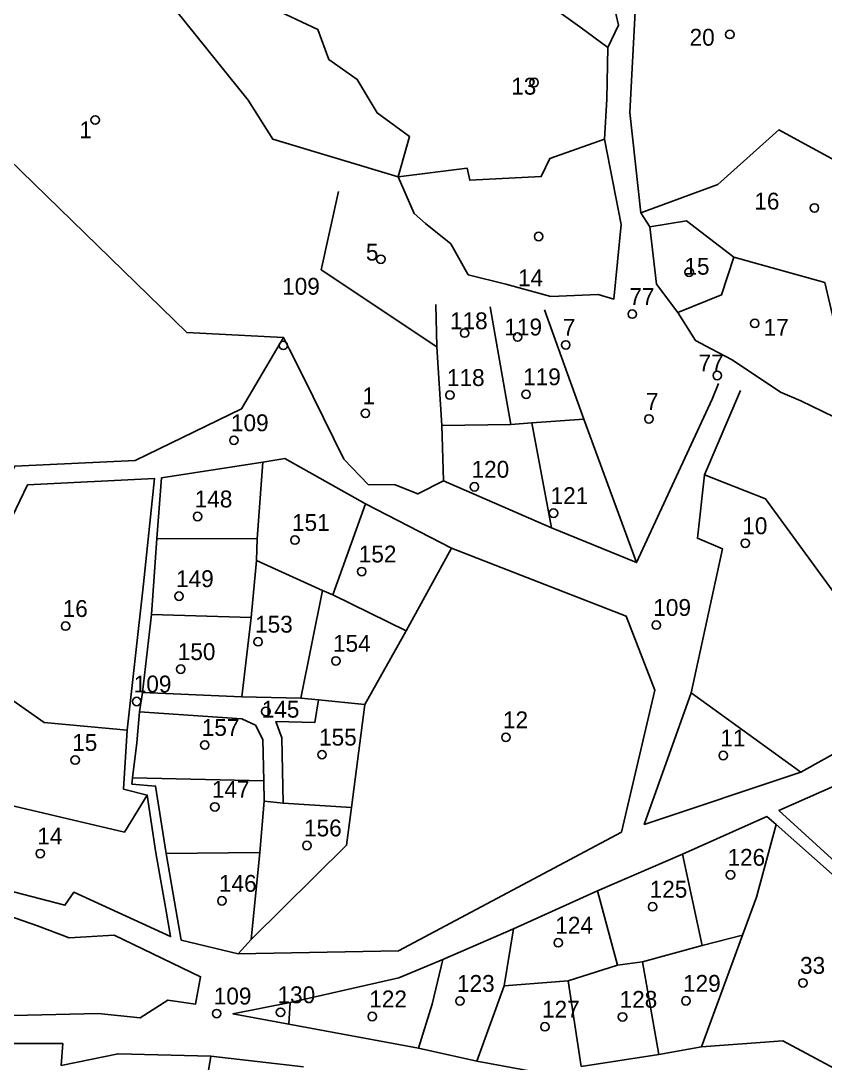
# Model space of a CAD drawing. Extents: x 176571 to 180224, y 250857 to 253450.
# Drawn here: x 177392.1 to 177582.7, y 252280.5 to 252527.8 of the extents above; entities that cross this region are included whole.
import ezdxf
from ezdxf.enums import TextEntityAlignment as Align

# ---------------------------------------------------------------- set-up
doc = ezdxf.new("R2010")
doc.units = 0
for name, color, linetype in [('1602', 240, 'Continuous'), ('1603', 240, 'Continuous'), ('A_POINTS', 252, 'Continuous')]:
    doc.layers.add(name, color=color, linetype=linetype)
doc.styles.add('HEBTXT', font='hebtxt.shx')

# ---------------------------------------------------------------- blocks, each defined once
blk = doc.blocks.new('1603')
at = {"layer": 'A_POINTS'}
blk.add_circle((0, 0), 0.25, dxfattribs=at)
at = {"style": 'HEBTXT'}
blk.add_attdef('PARCEL_NUM', text='', height=2, dxfattribs=at).set_placement((0, 1), align=Align.CENTER)
at = {"style": 'HEBTXT', "flags": 1}
blk.add_attdef('LOT_NUM', text='', height=2, dxfattribs=at).set_placement((0, -2.5), align=Align.CENTER)

msp = doc.modelspace()

# ---------------------------------------------------------------- linework, layer by layer
at = {"layer": '1602'}
for points in [[(177531.27, 252521.47), (177524.6, 252526.39), (177513.52, 252534.36), (177480.39, 252540.05), (177478.3, 252543.05), (177464.21, 252550.63), (177453.45, 252548.92), (177438.85, 252550.19), (177435.78, 252556.91), (177426.92, 252558.41), (177420.09, 252565.31), (177403.26, 252563.86)], [(177453.45, 252548.92), (177451.05, 252531.1), (177462.54, 252525.76), (177465.13, 252518.65), (177471.84, 252513.91), (177476.59, 252505.93), (177484.26, 252500.34), (177481.54, 252490.8), (177497.9, 252492.84), (177498.5, 252489.96), (177515.44, 252490.89), (177517.49, 252495.12), (177530.45, 252499.75)], [(177531.27, 252537.75), (177533.75, 252526.79), (177531.27, 252521.47), (177530.97, 252509.21), (177530.45, 252499.75), (177534.39, 252479.46), (177532.69, 252461.78), (177528.94, 252462.89), (177517.75, 252462.37), (177507.03, 252465.32), (177498.14, 252467.55), (177494.03, 252474.87), (177488.03, 252479.74), (177485.31, 252482.12), (177481.54, 252490.8), (177451.86, 252499.69), (177446.01, 252508.94), (177426.39, 252533.37)], [(177555.74, 252450), (177552.04, 252451.96), (177547.79, 252458.58), (177542.8, 252465.33), (177541.18, 252478.92), (177539.04, 252482.27), (177536.46, 252506.01), (177537.71, 252529.97)], [(177619.26, 252523.41), (177611.76, 252503.6), (177601.38, 252500.73), (177596.56, 252488.43), (177571.77, 252501.92), (177557.31, 252488.95), (177539.04, 252482.27)], [(177311.17, 252499.19), (177336.05, 252491.93), (177362.47, 252493.28), (177367.66, 252488.73), (177375.27, 252489.13), (177377.37, 252493.46), (177386, 252498.07), (177431.45, 252453.85), (177454.38, 252452.67)], [(177467.4, 252487.28), (177463.32, 252468.74), (177490.71, 252450.43), (177490.46, 252460.54)], [(177561.07, 252471.76), (177549.92, 252480.35), (177541.18, 252478.92)], [(177601.06, 252471.37), (177597.31, 252459.82), (177590.51, 252451.85), (177586.26, 252450.52), (177582.63, 252465.71), (177561.07, 252471.76), (177558.18, 252462.79), (177547.79, 252458.58)], [(177503.34, 252459.94), (177505.08, 252450)], [(177516.25, 252459.24), (177519.56, 252450)], [(177455.72, 252450), (177454.38, 252452.67), (177452.81, 252450)], [(177452.81, 252450), (177444.45, 252435.78), (177419.25, 252423.46), (177390.72, 252422.16), (177376.75, 252395.38), (177364.09, 252397.59), (177303.34, 252408.85)], [(177557.45, 252441.75), (177555.97, 252438.03), (177538.04, 252399.27), (177517.91, 252407.53), (177492.3, 252418.69), (177486.2, 252415.56), (177480.82, 252417.75), (177474.4, 252417.81), (177468.66, 252423.84), (177458.92, 252443.6), (177455.72, 252450)], [(177490.71, 252450.43), (177491.88, 252431.77), (177492.3, 252418.69)], [(177490.71, 252450.43), (177490.74, 252450)], [(177505.08, 252450), (177508.22, 252432.05)], [(177519.56, 252450), (177525.53, 252433.34), (177538.04, 252399.27)], [(177590.02, 252431.33), (177576.97, 252437.63), (177572.17, 252439.73), (177560.73, 252447.35), (177555.74, 252450)], [(177635.89, 252372.24), (177617.74, 252360.61), (177598.4, 252361.5), (177576.99, 252349.59), (177539.85, 252337.18), (177551.02, 252368.38), (177558.39, 252402.57), (177552.47, 252405.06), (177554.12, 252420.12), (177562.67, 252440.12)], [(177525.53, 252433.34), (177513.2, 252432.4), (177508.22, 252432.05), (177491.88, 252431.77)], [(177513.2, 252432.4), (177517.91, 252407.53)], [(177534.47, 252335.36), (177542.39, 252369), (177535.59, 252386.56), (177494.17, 252402.7), (177473.81, 252413.25), (177454.67, 252423.95), (177449.46, 252423.07), (177425.45, 252419.37), (177424.32, 252404.96), (177423.12, 252386.99), (177420.92, 252368.48), (177420.23, 252363.87), (177419.6, 252356.52), (177418.61, 252348.26), (177418.43, 252346.74), (177424.07, 252346.27), (177426.54, 252330.27), (177428.2, 252320.63), (177430.13, 252309.75), (177443.65, 252306.45), (177481.62, 252307.15), (177534.47, 252335.36)], [(177449.46, 252423.07), (177448.13, 252404.95), (177447.93, 252399.81), (177446.68, 252386.29), (177444.49, 252367.4)], [(177390.07, 252410.17), (177393.67, 252417.72), (177423.79, 252419.24), (177421.21, 252394.21), (177417.3, 252359.56), (177416.44, 252345.55), (177422.08, 252344.15), (177424.12, 252330.4), (177426.51, 252317.11), (177427.62, 252310.58), (177404.65, 252321.08), (177402.56, 252318.01), (177380.87, 252323.6)], [(177554.12, 252420.12), (177568.59, 252414.44), (177586.76, 252389.51), (177586.57, 252378.33), (177598.4, 252361.5)], [(177473.81, 252413.25), (177466.06, 252391.66)], [(177448.13, 252404.95), (177424.32, 252404.96)], [(177420.92, 252368.48), (177444.49, 252367.4), (177458.51, 252367.14), (177462.69, 252366.72), (177473.68, 252365.65), (177483.41, 252383.1), (177494.17, 252402.7)], [(177483.41, 252383.1), (177466.06, 252391.66), (177463.62, 252392.68), (177447.93, 252399.81)], [(177463.62, 252392.68), (177458.51, 252367.14)], [(177446.68, 252386.29), (177423.12, 252386.99)], [(177417.3, 252359.56), (177397.66, 252361.35), (177387.26, 252368.66)], [(177643.19, 252368.49), (177638.71, 252365.99), (177625.15, 252363.28), (177625.86, 252350.73), (177607.86, 252349.24), (177601.64, 252353.68), (177571.78, 252340.44), (177586.97, 252326.62), (177584.44, 252325.35), (177571.15, 252337.13), (177568.96, 252339.03), (177548.97, 252330.08), (177528.76, 252321.4), (177508.86, 252312.41), (177492.13, 252305.12), (177481.73, 252300.82), (177455.96, 252294.96), (177442.38, 252292.28), (177455.67, 252289.82), (177486.4, 252284.12), (177500.19, 252281.04), (177514.31, 252278.41)], [(177576.99, 252349.59), (177551.02, 252368.38)], [(177473.68, 252365.65), (177470.45, 252341.2), (177469.32, 252332.22), (177446.68, 252309.86), (177443.65, 252306.45)], [(177462.69, 252366.72), (177461.78, 252361.32), (177452.57, 252361.58), (177454.01, 252357.68), (177454.31, 252342.22), (177470.45, 252341.2)], [(177420.23, 252363.87), (177444.49, 252362.25), (177447.7, 252360.69), (177449.48, 252357.29), (177449.71, 252347.55), (177449.75, 252342.72), (177448.77, 252330.51), (177446.68, 252309.86)], [(177449.71, 252347.55), (177418.61, 252348.26)], [(177422.08, 252344.15), (177416.65, 252335.36), (177381.08, 252343.75)], [(177454.31, 252342.22), (177449.75, 252342.72)], [(177571.15, 252337.13), (177566.46, 252319.89), (177563.16, 252310.92), (177553.41, 252284.45)], [(177448.77, 252330.51), (177426.54, 252330.27)], [(177548.97, 252330.08), (177553.62, 252308.49)], [(177528.76, 252321.4), (177533.53, 252303.81)], [(177380.83, 252318.42), (177396.05, 252313.09), (177403.54, 252310.28), (177414.25, 252310.88), (177434.7, 252301.04), (177433.49, 252294.5), (177426.95, 252295.49), (177420.36, 252291.27), (177410.48, 252292.32), (177390.39, 252291.84)], [(177508.86, 252312.41), (177506.66, 252298.92), (177500.19, 252281.04)], [(177563.16, 252310.92), (177553.62, 252308.49), (177539.44, 252304.56), (177533.53, 252303.81), (177521.84, 252300.04), (177506.66, 252298.92)], [(177492.13, 252305.12), (177489.63, 252294.53), (177486.4, 252284.12)], [(177539.44, 252304.56), (177543.29, 252282.59)], [(177521.84, 252300.04), (177524.92, 252279.78)], [(177455.96, 252294.96), (177455.67, 252289.82)], [(177524.92, 252279.78), (177543.29, 252282.59), (177553.41, 252284.45), (177572.71, 252285.86), (177593.98, 252274.46)], [(177386.38, 252285.19), (177402.03, 252285.18), (177401.67, 252280.01), (177415.17, 252282.79), (177437.12, 252282.18), (177459.1, 252279.66)], [(177437.12, 252282.18), (177435.08, 252269.63), (177435.5, 252252.46), (177434.91, 252247.01), (177423.36, 252241.13), (177396.63, 252245.94)]]:
    msp.add_lwpolyline(points, dxfattribs=at)

# ---------------------------------------------------------------- block references
at = {"layer": '1603'}
ref = msp.add_blockref('1603', (177560.15, 252524.56), dxfattribs=dict(at, xscale=4, yscale=4, zscale=4))
ref.add_attrib('PARCEL_NUM', '20', (177550.62, 252521.89), dxfattribs={"layer": '0', "height": 4, "style": 'HEBTXT'})
ref = msp.add_blockref('1603', (177513.76, 252513.17), dxfattribs=dict(at, xscale=4, yscale=4, zscale=4))
ref.add_attrib('PARCEL_NUM', '13', (177508.33, 252510.28), dxfattribs={"layer": '0', "height": 4, "style": 'HEBTXT'})
ref = msp.add_blockref('1603', (177409.74, 252504.27), dxfattribs=dict(at, xscale=4, yscale=4, zscale=4))
ref.add_attrib('PARCEL_NUM', '1', (177405.98, 252499.93), dxfattribs={"layer": '0', "height": 4, "style": 'HEBTXT'})
ref = msp.add_blockref('1603', (177580.19, 252483.4), dxfattribs=dict(at, xscale=4, yscale=4, zscale=4))
ref.add_attrib('PARCEL_NUM', '16', (177565.96, 252483.02), dxfattribs={"layer": '0', "height": 4, "style": 'HEBTXT'})
ref = msp.add_blockref('1603', (177514.84, 252476.64), dxfattribs=dict(at, xscale=4, yscale=4, zscale=4))
ref.add_attrib('PARCEL_NUM', '14', (177509.96, 252464.85), dxfattribs={"layer": '0', "height": 4, "style": 'HEBTXT'})
ref = msp.add_blockref('1603', (177477.43, 252471.24), dxfattribs=dict(at, xscale=4, yscale=4, zscale=4))
ref.add_attrib('PARCEL_NUM', '5', (177473.9, 252470.92), dxfattribs={"layer": '0', "height": 4, "style": 'HEBTXT'})
ref = msp.add_blockref('1603', (177550.51, 252468.16), dxfattribs=dict(at, xscale=4, yscale=4, zscale=4))
ref.add_attrib('PARCEL_NUM', '15', (177549.39, 252467.57), dxfattribs={"layer": '0', "height": 4, "style": 'HEBTXT'})
ref = msp.add_blockref('1603', (177454.33, 252450.81), dxfattribs=dict(at, xscale=4, yscale=4, zscale=4))
ref.add_attrib('PARCEL_NUM', '109', (177454.05, 252462.82), dxfattribs={"layer": '0', "height": 4, "style": 'HEBTXT'})
ref = msp.add_blockref('1603', (177537.03, 252458.23), dxfattribs=dict(at, xscale=4, yscale=4, zscale=4))
ref.add_attrib('PARCEL_NUM', '77', (177536.34, 252460.39), dxfattribs={"layer": '0', "height": 4, "style": 'HEBTXT'})
ref = msp.add_blockref('1603', (177497.29, 252453.72), dxfattribs=dict(at, xscale=4, yscale=4, zscale=4))
ref.add_attrib('PARCEL_NUM', '118', (177493.83, 252454.63), dxfattribs={"layer": '0', "height": 4, "style": 'HEBTXT'})
ref = msp.add_blockref('1603', (177509.86, 252452.79), dxfattribs=dict(at, xscale=4, yscale=4, zscale=4))
ref.add_attrib('PARCEL_NUM', '119', (177506.72, 252453.16), dxfattribs={"layer": '0', "height": 4, "style": 'HEBTXT'})
ref = msp.add_blockref('1603', (177521.26, 252450.92), dxfattribs=dict(at, xscale=4, yscale=4, zscale=4))
ref.add_attrib('PARCEL_NUM', '7', (177520.57, 252453.08), dxfattribs={"layer": '0', "height": 4, "style": 'HEBTXT'})
ref = msp.add_blockref('1603', (177566.05, 252456.02), dxfattribs=dict(at, xscale=4, yscale=4, zscale=4))
ref.add_attrib('PARCEL_NUM', '17', (177568.17, 252453.07), dxfattribs={"layer": '0', "height": 4, "style": 'HEBTXT'})
ref = msp.add_blockref('1603', (177557.18, 252443.67), dxfattribs=dict(at, xscale=4, yscale=4, zscale=4))
ref.add_attrib('PARCEL_NUM', '77', (177552.75, 252444.63), dxfattribs={"layer": '0', "height": 4, "style": 'HEBTXT'})
ref = msp.add_blockref('1603', (177493.81, 252439.01), dxfattribs=dict(at, xscale=4, yscale=4, zscale=4))
ref.add_attrib('PARCEL_NUM', '118', (177493.11, 252441.17), dxfattribs={"layer": '0', "height": 4, "style": 'HEBTXT'})
ref = msp.add_blockref('1603', (177511.85, 252439.19), dxfattribs=dict(at, xscale=4, yscale=4, zscale=4))
ref.add_attrib('PARCEL_NUM', '119', (177511.16, 252441.35), dxfattribs={"layer": '0', "height": 4, "style": 'HEBTXT'})
ref = msp.add_blockref('1603', (177473.77, 252434.69), dxfattribs=dict(at, xscale=4, yscale=4, zscale=4))
ref.add_attrib('PARCEL_NUM', '1', (177473.08, 252436.84), dxfattribs={"layer": '0', "height": 4, "style": 'HEBTXT'})
ref = msp.add_blockref('1603', (177540.97, 252433.35), dxfattribs=dict(at, xscale=4, yscale=4, zscale=4))
ref.add_attrib('PARCEL_NUM', '7', (177540.28, 252435.51), dxfattribs={"layer": '0', "height": 4, "style": 'HEBTXT'})
ref = msp.add_blockref('1603', (177442.62, 252428.28), dxfattribs=dict(at, xscale=4, yscale=4, zscale=4))
ref.add_attrib('PARCEL_NUM', '109', (177441.92, 252430.44), dxfattribs={"layer": '0', "height": 4, "style": 'HEBTXT'})
ref = msp.add_blockref('1603', (177499.62, 252417.25), dxfattribs=dict(at, xscale=4, yscale=4, zscale=4))
ref.add_attrib('PARCEL_NUM', '120', (177498.93, 252419.41), dxfattribs={"layer": '0', "height": 4, "style": 'HEBTXT'})
ref = msp.add_blockref('1603', (177518.36, 252411.01), dxfattribs=dict(at, xscale=4, yscale=4, zscale=4))
ref.add_attrib('PARCEL_NUM', '121', (177517.67, 252413.17), dxfattribs={"layer": '0', "height": 4, "style": 'HEBTXT'})
ref = msp.add_blockref('1603', (177434.01, 252410.21), dxfattribs=dict(at, xscale=4, yscale=4, zscale=4))
ref.add_attrib('PARCEL_NUM', '148', (177433.32, 252412.37), dxfattribs={"layer": '0', "height": 4, "style": 'HEBTXT'})
ref = msp.add_blockref('1603', (177457.08, 252404.63), dxfattribs=dict(at, xscale=4, yscale=4, zscale=4))
ref.add_attrib('PARCEL_NUM', '151', (177456.39, 252406.79), dxfattribs={"layer": '0', "height": 4, "style": 'HEBTXT'})
ref = msp.add_blockref('1603', (177563.81, 252403.86), dxfattribs=dict(at, xscale=4, yscale=4, zscale=4))
ref.add_attrib('PARCEL_NUM', '10', (177563.11, 252406.02), dxfattribs={"layer": '0', "height": 4, "style": 'HEBTXT'})
ref = msp.add_blockref('1603', (177472.9, 252397.15), dxfattribs=dict(at, xscale=4, yscale=4, zscale=4))
ref.add_attrib('PARCEL_NUM', '152', (177472.21, 252399.31), dxfattribs={"layer": '0', "height": 4, "style": 'HEBTXT'})
ref = msp.add_blockref('1603', (177429.6, 252391.31), dxfattribs=dict(at, xscale=4, yscale=4, zscale=4))
ref.add_attrib('PARCEL_NUM', '149', (177428.91, 252393.46), dxfattribs={"layer": '0', "height": 4, "style": 'HEBTXT'})
ref = msp.add_blockref('1603', (177402.73, 252384.22), dxfattribs=dict(at, xscale=4, yscale=4, zscale=4))
ref.add_attrib('PARCEL_NUM', '16', (177402.03, 252386.38), dxfattribs={"layer": '0', "height": 4, "style": 'HEBTXT'})
ref = msp.add_blockref('1603', (177542.72, 252384.47), dxfattribs=dict(at, xscale=4, yscale=4, zscale=4))
ref.add_attrib('PARCEL_NUM', '109', (177542.02, 252386.63), dxfattribs={"layer": '0', "height": 4, "style": 'HEBTXT'})
ref = msp.add_blockref('1603', (177448.34, 252380.51), dxfattribs=dict(at, xscale=4, yscale=4, zscale=4))
ref.add_attrib('PARCEL_NUM', '153', (177447.64, 252382.67), dxfattribs={"layer": '0', "height": 4, "style": 'HEBTXT'})
ref = msp.add_blockref('1603', (177466.79, 252375.96), dxfattribs=dict(at, xscale=4, yscale=4, zscale=4))
ref.add_attrib('PARCEL_NUM', '154', (177466.1, 252378.12), dxfattribs={"layer": '0', "height": 4, "style": 'HEBTXT'})
ref = msp.add_blockref('1603', (177430, 252374), dxfattribs=dict(at, xscale=4, yscale=4, zscale=4))
ref.add_attrib('PARCEL_NUM', '150', (177429.31, 252376.16), dxfattribs={"layer": '0', "height": 4, "style": 'HEBTXT'})
ref = msp.add_blockref('1603', (177419.57, 252366.32), dxfattribs=dict(at, xscale=4, yscale=4, zscale=4))
ref.add_attrib('PARCEL_NUM', '109', (177418.88, 252368.48), dxfattribs={"layer": '0', "height": 4, "style": 'HEBTXT'})
ref = msp.add_blockref('1603', (177450.18, 252363.97), dxfattribs=dict(at, xscale=4, yscale=4, zscale=4))
ref.add_attrib('PARCEL_NUM', '145', (177449.21, 252362.5), dxfattribs={"layer": '0', "height": 4, "style": 'HEBTXT'})
ref = msp.add_blockref('1603', (177435.7, 252356.01), dxfattribs=dict(at, xscale=4, yscale=4, zscale=4))
ref.add_attrib('PARCEL_NUM', '157', (177435, 252358.17), dxfattribs={"layer": '0', "height": 4, "style": 'HEBTXT'})
ref = msp.add_blockref('1603', (177507.08, 252357.83), dxfattribs=dict(at, xscale=4, yscale=4, zscale=4))
ref.add_attrib('PARCEL_NUM', '12', (177506.39, 252359.98), dxfattribs={"layer": '0', "height": 4, "style": 'HEBTXT'})
ref = msp.add_blockref('1603', (177463.49, 252353.72), dxfattribs=dict(at, xscale=4, yscale=4, zscale=4))
ref.add_attrib('PARCEL_NUM', '155', (177462.8, 252355.87), dxfattribs={"layer": '0', "height": 4, "style": 'HEBTXT'})
ref = msp.add_blockref('1603', (177558.6, 252353.52), dxfattribs=dict(at, xscale=4, yscale=4, zscale=4))
ref.add_attrib('PARCEL_NUM', '11', (177557.91, 252355.68), dxfattribs={"layer": '0', "height": 4, "style": 'HEBTXT'})
ref = msp.add_blockref('1603', (177404.99, 252352.45), dxfattribs=dict(at, xscale=4, yscale=4, zscale=4))
ref.add_attrib('PARCEL_NUM', '15', (177404.29, 252354.61), dxfattribs={"layer": '0', "height": 4, "style": 'HEBTXT'})
ref = msp.add_blockref('1603', (177438.09, 252341.33), dxfattribs=dict(at, xscale=4, yscale=4, zscale=4))
ref.add_attrib('PARCEL_NUM', '147', (177437.4, 252343.49), dxfattribs={"layer": '0', "height": 4, "style": 'HEBTXT'})
ref = msp.add_blockref('1603', (177459.93, 252332.17), dxfattribs=dict(at, xscale=4, yscale=4, zscale=4))
ref.add_attrib('PARCEL_NUM', '156', (177459.24, 252334.33), dxfattribs={"layer": '0', "height": 4, "style": 'HEBTXT'})
ref = msp.add_blockref('1603', (177396.71, 252330.26), dxfattribs=dict(at, xscale=4, yscale=4, zscale=4))
ref.add_attrib('PARCEL_NUM', '14', (177396.02, 252332.42), dxfattribs={"layer": '0', "height": 4, "style": 'HEBTXT'})
ref = msp.add_blockref('1603', (177560.3, 252325.22), dxfattribs=dict(at, xscale=4, yscale=4, zscale=4))
ref.add_attrib('PARCEL_NUM', '126', (177559.6, 252327.37), dxfattribs={"layer": '0', "height": 4, "style": 'HEBTXT'})
ref = msp.add_blockref('1603', (177439.78, 252319.04), dxfattribs=dict(at, xscale=4, yscale=4, zscale=4))
ref.add_attrib('PARCEL_NUM', '146', (177439.08, 252321.19), dxfattribs={"layer": '0', "height": 4, "style": 'HEBTXT'})
ref = msp.add_blockref('1603', (177541.85, 252317.64), dxfattribs=dict(at, xscale=4, yscale=4, zscale=4))
ref.add_attrib('PARCEL_NUM', '125', (177541.16, 252319.8), dxfattribs={"layer": '0', "height": 4, "style": 'HEBTXT'})
ref = msp.add_blockref('1603', (177519.48, 252309.1), dxfattribs=dict(at, xscale=4, yscale=4, zscale=4))
ref.add_attrib('PARCEL_NUM', '124', (177518.79, 252311.26), dxfattribs={"layer": '0', "height": 4, "style": 'HEBTXT'})
ref = msp.add_blockref('1603', (177577.49, 252299.57), dxfattribs=dict(at, xscale=4, yscale=4, zscale=4))
ref.add_attrib('PARCEL_NUM', '33', (177576.8, 252301.73), dxfattribs={"layer": '0', "height": 4, "style": 'HEBTXT'})
ref = msp.add_blockref('1603', (177496.18, 252295.29), dxfattribs=dict(at, xscale=4, yscale=4, zscale=4))
ref.add_attrib('PARCEL_NUM', '123', (177495.49, 252297.45), dxfattribs={"layer": '0', "height": 4, "style": 'HEBTXT'})
ref = msp.add_blockref('1603', (177549.75, 252295.32), dxfattribs=dict(at, xscale=4, yscale=4, zscale=4))
ref.add_attrib('PARCEL_NUM', '129', (177549.06, 252297.47), dxfattribs={"layer": '0', "height": 4, "style": 'HEBTXT'})
ref = msp.add_blockref('1603', (177438.53, 252292.3), dxfattribs=dict(at, xscale=4, yscale=4, zscale=4))
ref.add_attrib('PARCEL_NUM', '109', (177437.84, 252294.46), dxfattribs={"layer": '0', "height": 4, "style": 'HEBTXT'})
ref = msp.add_blockref('1603', (177453.65, 252292.6), dxfattribs=dict(at, xscale=4, yscale=4, zscale=4))
ref.add_attrib('PARCEL_NUM', '130', (177452.95, 252294.76), dxfattribs={"layer": '0', "height": 4, "style": 'HEBTXT'})
ref = msp.add_blockref('1603', (177475.4, 252291.62), dxfattribs=dict(at, xscale=4, yscale=4, zscale=4))
ref.add_attrib('PARCEL_NUM', '122', (177474.7, 252293.78), dxfattribs={"layer": '0', "height": 4, "style": 'HEBTXT'})
ref = msp.add_blockref('1603', (177516.34, 252289.18), dxfattribs=dict(at, xscale=4, yscale=4, zscale=4))
ref.add_attrib('PARCEL_NUM', '127', (177515.65, 252291.34), dxfattribs={"layer": '0', "height": 4, "style": 'HEBTXT'})
ref = msp.add_blockref('1603', (177534.72, 252291.52), dxfattribs=dict(at, xscale=4, yscale=4, zscale=4))
ref.add_attrib('PARCEL_NUM', '128', (177534.03, 252293.67), dxfattribs={"layer": '0', "height": 4, "style": 'HEBTXT'})

doc.saveas('drawing.dxf')
